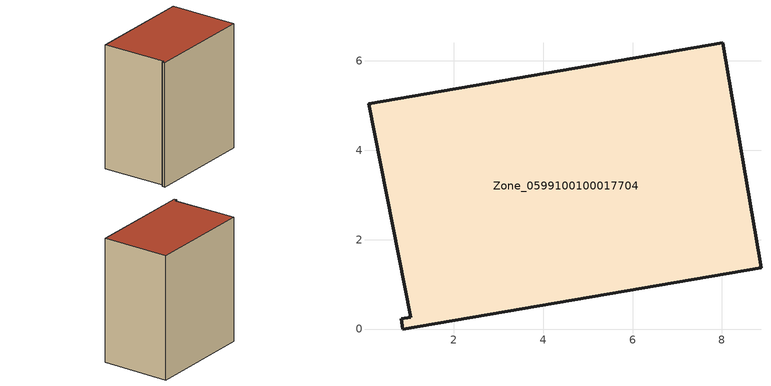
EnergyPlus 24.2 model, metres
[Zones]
Zone_0599100100017704
 floor ground (C_G): 1.03,0.27 0.09,5.05 8.01,6.4 8.87,1.37 0.86,0 0.82,0.23 z0
 wall outside (C_F): 0.86,0 8.87,1.37 8.01,6.4 0.09,5.05 1.03,0.27 0.82,0.23 0.86,0 z0:9.29
 roof outside (C_R): 0.09,5.05 1.03,0.27 0.82,0.23 0.86,0 8.87,1.37 8.01,6.4 z9.29
[BUILDING]
Pand.0599100100017704: North Axis=0; Terrain=City; Loads Convergence Tolerance Value=0.04; Temperature Convergence Tolerance Value=0.4; Solar Distribution=FullExterior; Maximum Number of Warmup Days=25; Minimum Number of Warmup Days=1
[Site:Location]
Rotterdam.The.Hague.AP_ZH_NLD Design_Conditions: Latitude=51.96; Longitude=4.45; Time Zone=1; Elevation=-4.5
[SITE:GROUNDTEMPERATURE:BUILDINGSURFACE]
18, 18, 18, 18, 18, 18, 18, 18, 18, 18, 18, 18
[MATERIAL] Thermal Absorptance=0.9; Solar Absorptance=0.7; Visible Absorptance=0.7
Name | Roughness | Thickness | Conductivity | Density | Specific Heat
G.TI.2015-2018 | MediumSmooth | 0.15 | 0.0428571 | 540 | 1210
F.TI.2015-2018 | Rough | 0.3 | 0.0666667 | 1920 | 840
R.TI.2015-2018 | MediumRough | 0.2 | 0.0333333 | 1500 | 1000
[CONSTRUCTION]
C_G: G.TI.2015-2018
C_F: F.TI.2015-2018
C_R: R.TI.2015-2018
[ZONE]
Zone_0599100100017704: Type=1; Multiplier=1; Ceiling Height=Autocalculate; Volume=Autocalculate; Floor Area=autocalculate; Part of Total Floor Area=Yes
[ZONEINFILTRATION:DESIGNFLOWRATE]
Infil_Zone_0599100100017704: Zone or ZoneList or Space or SpaceList=Zone_0599100100017704; Schedule=AlwaysOn; Design Flow Rate Calculation Method=Flow/Area; Flow Rate per Floor Area=0.0015; Constant Term Coefficient=1; Temperature Term Coefficient=0; Velocity Term Coefficient=0; Velocity Squared Term Coefficient=0
[HVACTEMPLATE:ZONE:IDEALLOADSAIRSYSTEM]
Zone_0599100100017704: Maximum Heating Supply Air Temperature=50; Minimum Cooling Supply Air Temperature=13; Maximum Heating Supply Air Humidity Ratio=0.0156; Minimum Cooling Supply Air Humidity Ratio=0.0077; Heating Limit=NoLimit; Cooling Limit=NoLimit; Dehumidification Control Type=ConstantSensibleHeatRatio; Cooling Sensible Heat Ratio=0.7; Dehumidification Setpoint=60; Humidification Control Type=None; Humidification Setpoint=30; Outdoor Air Method=None; Outdoor Air Flow Rate per Person=0.00944; Outdoor Air Flow Rate per Zone Floor Area=0; Outdoor Air Flow Rate per Zone=0; Demand Controlled Ventilation Type=None; Outdoor Air Economizer Type=NoEconomizer; Heat Recovery Type=None; Sensible Heat Recovery Effectiveness=0.7; Latent Heat Recovery Effectiveness=0.65
[ZONECONTROL:THERMOSTAT]
ThermostatControl_Zone_0599100100017704: Zone or ZoneList=Zone_0599100100017704; Control Type Schedule=DualSetpointControlType; Control 1=Thermostat_Zone_0599100100017704; Temperature Difference Between Cutout And Setpoint=0
[THERMOSTATSETPOINT:DUALSETPOINT]
Thermostat_Zone_0599100100017704: Heating Setpoint Temperature Schedule=HeatingSetpoint_Zone_0599100100017704; Cooling Setpoint Temperature Schedule=CoolingSetpoint_Zone_0599100100017704
[SCHEDULE:COMPACT]
HeatingSetpoint_Zone_0599100100017704: Through: 12/31, For: AllDays, Until: 24:00, 21
CoolingSetpoint_Zone_0599100100017704: Through: 12/31, For: AllDays, Until: 24:00, 24
DualSetpointControlType: Through: 12/31, For: AllDays, Until: 24:00, 4
AlwaysOn: Through: 12/31, For: AllDays, Until: 24:00, 1
